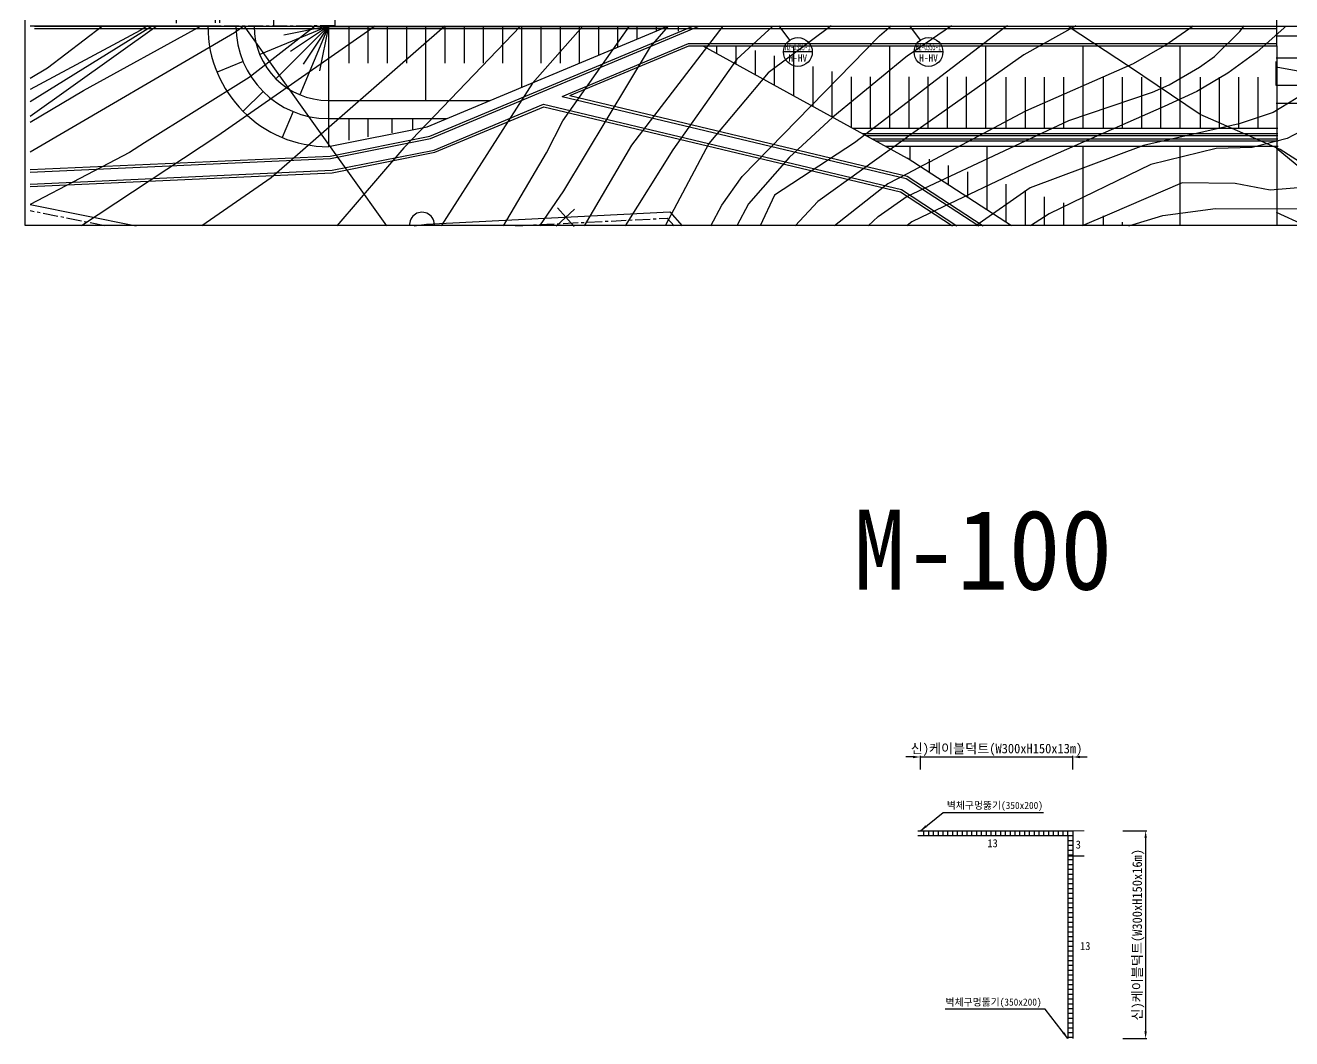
# Model space of a CAD drawing. Extents: x -212 to 226, y -69 to 145.
# Drawn here: x -0.4 to 105.1, y -69 to 15.5 of the extents above; entities that cross this region are included whole.
import ezdxf
from ezdxf.enums import TextEntityAlignment as Align

# ---------------------------------------------------------------- set-up
doc = ezdxf.new("R2010")
doc.units = 0
doc.header["$MEASUREMENT"] = 0
doc.linetypes.add('CENTER', pattern=[2, 1.25, -0.25, 0.25, -0.25])
doc.layers.get('Defpoints').update_dxf_attribs({"linetype": 'CONTINUOUS'})
for name, color, linetype in [('TT-BASE', 253, 'CONTINUOUS'), ('TT-LEAL', 1, 'CONTINUOUS'), ('TT-LEAT', 3, 'CONTINUOUS'), ('TX-PAPR', 2, 'CONTINUOUS'), ('TZ-DIMS', 1, 'CONTINUOUS'), ('TZ-LEAL', 1, 'CONTINUOUS'), ('TZ-LINE', 7, 'CONTINUOUS'), ('TZ-TEX2', 3, 'CONTINUOUS'), ('TZ-TEXT', 6, 'CONTINUOUS')]:
    doc.layers.add(name, color=color, linetype=linetype)
doc.styles.get("Standard").update_dxf_attribs({"font": 'GulimChe.ttf'})
doc.dimstyles.new('D200', dxfattribs={"dimscale": 0.2, "dimtxt": 3, "dimasz": 3, "dimexe": 0.5, "dimexo": 0.5, "dimgap": 0.5, "dimtad": 1, "dimdec": 0, "dimzin": 1, "dimdsep": 46, "dimlunit": 6, "dimtxsty": 'Standard', "dimcen": 1, "dimclrd": 1, "dimclre": 1, "dimclrt": 3, "dimadec": 0, "dimazin": 0, "dimtfac": 1, "dimtdec": 0, "dimtix": 1, "dimtmove": 2, "dimatfit": 3, "dimfxl": 0, "dimtvp": 2, "dimlwd": -1, "dimlwe": -1, "dimarcsym": 0})

# ---------------------------------------------------------------- blocks, each defined once
blk = doc.blocks.new('*D27')
at = {"layer": 'Defpoints', "color": 0, "ltscale": 2}
for p in [(86.86, -45.49), (74.16, -46.62, 512.11), (86.86, -46.62, 512.11)]:
    blk.add_point(p, dxfattribs=at)
at = {"layer": 'TZ-TEXT', "color": 1, "ltscale": 2}
for p, q in [((73.56, -45.49), (72.96, -45.49)), ((74.16, -46.52), (74.16, -45.39)), ((74.16, -45.49), (86.86, -45.49)), ((86.86, -46.52), (86.86, -45.39)), ((87.46, -45.49), (88.06, -45.49))]:
    blk.add_line(p, q, dxfattribs=at)
for points in [[(73.56, -45.39), (73.56, -45.59), (74.16, -45.49)], [(87.46, -45.39), (87.46, -45.59), (86.86, -45.49)]]:
    blk.add_solid(points, dxfattribs=at)
at = {"layer": 'TZ-TEXT', "color": 3, "ltscale": 2, "insert": (80.51, -44.89), "char_height": 0.8, "attachment_point": 5}
blk.add_mtext('{\\C6;신)케이블덕트(W300xH150x13m)}', dxfattribs=at)
blk = doc.blocks.new('*D28')
at = {"layer": 'Defpoints', "color": 0, "ltscale": 2}
for p in [(90.93, -51.64, 512.11), (90.93, -68.95, 512.11), (92.93, -68.95)]:
    blk.add_point(p, dxfattribs=at)
at = {"layer": 'TZ-TEXT', "color": 1, "ltscale": 2}
for p, q in [((91.03, -51.64), (93.03, -51.64)), ((92.93, -52.24), (92.93, -68.35)), ((91.03, -68.95), (93.03, -68.95))]:
    blk.add_line(p, q, dxfattribs=at)
for points in [[(92.83, -52.24), (93.03, -52.24), (92.93, -51.64)], [(92.83, -68.35), (93.03, -68.35), (92.93, -68.95)]]:
    blk.add_solid(points, dxfattribs=at)
at = {"layer": 'TZ-TEXT', "color": 3, "ltscale": 2, "insert": (92.33, -60.3), "char_height": 0.8, "attachment_point": 5, "rotation": 90}
blk.add_mtext('{\\C6;신)케이블덕트(W300xH150x16m)}', dxfattribs=at)

msp = doc.modelspace()

# ---------------------------------------------------------------- linework, layer by layer
at = {"layer": 'TT-BASE'}
for p, q in [((103.86, 13.75, -295.58), (103.86, 31.05, -295.58)), ((103.86, 13.74, -295.58), (103.86, 31.04, -295.58)), ((103.86, 13.74, -295.58), (103.86, 31.04, -295.58)), ((0, 15.41), (15.77, 15.41)), ((0, 7.9), (10.54, 15.41)), ((0, 9.11, -374.64), (10.17, 15.41, -374.64)), ((9.16, 15.03, -374.64), (0, 10.1, -374.64)), ((0, 4.93, -374.64), (17.02, 14.87, -374.64)), ((0.35, 15.39, -886.75), (75.2, 15.4, -1182.33)), ((0.35, 15.19, -886.75), (75.2, 15.2, -1182.33)), ((1.44, 11.93, -374.64), (6.01, 15.41, -374.64)), ((4.45, 10.03, -374.64), (14.25, 15.41, -374.64)), ((9.78, 15.41, -374.64), (9.16, 15.03, -374.64)), ((28.74, 15.39, -374.64), (15.62, 6.26, -374.64)), ((17.02, 14.87, -374.64), (17.8, 15.42, -374.64)), ((17.8, 15.42), (29.68, -1.24)), ((23.78, 15.43, -374.64), (18.25, 11.11, -374.64)), ((24.84, 15.39, -886.75), (19.12, 13.02, -886.75)), ((34.55, 15.39, -374.64), (20.08, 2.75, -374.64)), ((24.84, 15.39, -886.75), (20.46, 11.01, -886.75)), ((24.84, 15.39, -886.75), (21.12, 14.65, -886.75)), ((24.84, 15.39, -886.75), (21.68, 13.28, -886.75)), ((24.84, 15.39, -886.75), (22.47, 9.67, -886.75)), ((24.84, 15.39, -886.75), (22.73, 12.23, -886.75)), ((24.84, 15.39, -886.75), (24.1, 11.67, -886.75)), ((24.84, 15.39, -886.75), (24.84, 5.36, -886.75)), ((24.84, 15.37, -886.75), (53.07, 15.37, -886.75)), ((24.84, 15.37, -886.75), (24.84, 9.2, -886.75)), ((26.54, 15.37, -886.75), (26.54, 12.31, -886.75)), ((28.14, 15.37, -886.75), (28.14, 12.31, -886.75)), ((29.74, 15.37, -886.75), (29.74, 12.31, -886.75)), ((40.84, 15.4, -374.64), (31.13, 5.25, -374.64)), ((31.34, 15.37, -886.75), (31.34, 12.31, -886.75)), ((32.94, 15.37, -886.75), (32.94, 9.2, -886.75)), ((33.07, 6.99, -886.75), (53.07, 15.37, -886.75)), ((33.3, 6.23, -886.75), (55.14, 15.37, -886.75)), ((33.3, 6.23, -886.75), (55.14, 15.37, -886.75)), ((33.36, 6.03, -886.75), (55.65, 15.37, -886.75)), ((34.54, 15.37, -886.75), (34.54, 12.31, -886.75)), ((36.14, 15.37, -886.75), (36.14, 12.31, -886.75)), ((37.17, 15.4, -886.75), (103.86, 15.42, -886.75)), ((37.74, 15.37, -886.75), (37.74, 12.31, -886.75)), ((39.34, 15.37, -886.75), (39.34, 12.31, -886.75)), ((40.94, 15.37, -886.75), (40.94, 10.29, -886.75)), ((46.03, 15.4, -374.64), (41.86, 10.65, -374.64)), ((42.54, 15.37, -886.75), (42.54, 12.31, -886.75)), ((44.14, 15.37, -886.75), (44.14, 12.31, -886.75)), ((44.37, 7.49, -374.64), (49.92, 15.4, -374.64)), ((45.74, 15.37, -886.75), (45.74, 12.31, -886.75)), ((47.34, 15.37, -886.75), (47.34, 12.97, -886.75)), ((48.94, 15.37, -886.75), (48.94, 13.64, -886.75)), ((57.71, 15.4, -374.64), (50.09, 5.47, -374.64)), ((50.26, 15.4, -886.75), (74.8, 15.41, -886.75)), ((50.54, 15.37, -886.75), (50.54, 14.31, -886.75)), ((53.16, 15.4, -374.64), (51.65, 13.67, -374.64)), ((52.14, 15.37, -886.75), (52.14, 14.98, -886.75)), ((53.99, 15.37, -886.75), (53.99, 14.98, -886.75)), ((55.14, 15.37, -886.75), (103.86, 15.4, -1182.33)), ((61.88, 15.4, -374.64), (58.88, 12.64, -374.64)), ((66.74, 15.41, -374.64), (61.49, 11.51, -374.64)), ((70.75, 14.58, -374.64), (71.74, 15.41, -374.64)), ((81.19, 15.27, -374.64), (75.04, 10.55, -374.64)), ((76.76, 15.41, -374.64), (75.1, 14.28, -374.64)), ((75.2, 15.4, -1182.33), (103.86, 15.4, -1182.33)), ((75.2, 15.2, -1182.33), (103.86, 15.2, -1182.33)), ((81.41, 15.41, -374.64), (81.19, 15.27, -374.64)), ((87.11, 15.41, -374.64), (82.78, 12.99, -374.64)), ((86.55, 15.31, -374.64), (86.5, 15.41, -374.64)), ((91.5, 12.06, -374.64), (86.55, 15.31, -374.64)), ((94.53, 13.77, -374.64), (96.89, 15.42, -374.64)), ((98.66, 12.85, -374.64), (100.78, 14.95, -374.64)), ((100.78, 14.95, -374.64), (101.14, 15.42, -374.64)), ((104.45, 15.23, -374.64), (102.21, 13.25, -374.64)), ((103.86, 15.39, -295.58), (158.04, 15.39, -295.58)), ((104.61, 15.39, -374.64), (104.45, 15.23, -374.64)), ((44.33, 9.54, -886.75), (54.84, 13.95, -886.75)), ((44.97, 9.6, -886.75), (54.88, 13.75, -886.75)), ((44.97, 9.6, -886.75), (54.88, 13.75, -886.75)), ((54.84, 13.95, -886.75), (75.08, 13.95, -1182.33)), ((54.88, 13.75, -886.75), (75.08, 13.75, -1182.33)), ((54.88, 13.75, -886.75), (74.76, 13.75, -886.75)), ((56.03, 13.75, -886.75), (73.07, 4.39, -886.75)), ((57.19, 13.75, -886.75), (57.19, 13.11, -886.75)), ((58.79, 13.75, -886.75), (58.79, 12.23, -886.75)), ((59.31, 2.87, -374.64), (70.75, 14.58, -374.64)), ((63.59, 13.75, -886.75), (63.59, 9.59, -886.75)), ((71.59, 13.75, -886.75), (71.59, 6.89, -886.75)), ((75.1, 14.27, -374.64), (73.07, 12.9, -374.64)), ((75.08, 13.95, -1182.33), (103.86, 13.95, -1182.33)), ((75.08, 13.75, -1182.33), (103.86, 13.75, -1182.33)), ((75.08, 13.75, -1182.33), (103.86, 13.75, -1182.33)), ((79.59, 13.75, -886.75), (79.59, 6.89, -886.75)), ((87.69, 13.75, -886.75), (87.69, 6.89, -886.75)), ((91.93, 12.28, -374.64), (94.53, 13.77, -374.64)), ((95.78, 13.75, -886.75), (95.78, 6.89, -886.75)), ((133.07, 14.56, -886.75), (103.82, 14.55, -886.75)), ((103.86, 13.74, -295.58), (103.87, -1.24, -524.01)), ((51.65, 13.67, -374.64), (44.43, 1.68, -374.64)), ((60.39, 13.36, -886.75), (60.39, 11.35, -886.75)), ((61.99, 12.92, -886.75), (61.99, 10.47, -886.75)), ((72.94, 12.81, -374.64), (66.88, 7.82, -374.64)), ((73.07, 12.9, -374.64), (72.94, 12.81, -374.64)), ((82.78, 12.99, -374.64), (75, 7.5, -374.64)), ((97.42, 11.96, -374.64), (98.66, 12.85, -374.64)), ((102.21, 13.25, -374.64), (99.78, 11.48, -374.64)), ((118.07, 12.73, -1182.33), (103.82, 12.73, -1182.33)), ((0, 11.06, -374.64), (1.44, 11.93, -374.64)), ((17.73, 12.45, -886.75), (15.57, 11.55, -886.75)), ((58.88, 12.64, -374.64), (53.54, 5.08, -374.64)), ((65.19, 12.04, -886.75), (65.19, 8.72, -886.75)), ((82.95, 8.33, -374.64), (91.93, 12.28, -374.64)), ((97.47, 8.02, -374.64), (91.5, 12.06, -374.64)), ((94.88, 10.51, -374.64), (97.42, 11.96, -374.64)), ((103.82, 12.01, -1182.33), (108.07, 11.21, -1182.33)), ((18.25, 11.11, -374.64), (9.51, 5.66, -374.64)), ((41.86, 10.65, -374.64), (34.24, -1.24, -374.64)), ((61.49, 11.51, -374.64), (56.53, 5.61, -374.64)), ((66.79, 11.6, -886.75), (66.79, 7.84, -886.75)), ((68.39, 11.17, -886.75), (68.39, 6.96, -886.75)), ((69.99, 11.16, -886.75), (69.99, 6.89, -886.75)), ((75.04, 10.55, -374.64), (73.07, 9.04, -374.64)), ((73.19, 11.16, -886.75), (73.19, 6.89, -886.75)), ((74.79, 11.16, -886.75), (74.79, 6.89, -886.75)), ((76.39, 11.16, -886.75), (76.39, 6.89, -886.75)), ((77.99, 11.16, -886.75), (77.99, 6.89, -886.75)), ((81.29, 11.15, -886.75), (81.29, 6.89, -886.75)), ((82.89, 11.15, -886.75), (82.89, 6.89, -886.75)), ((84.49, 11.15, -886.75), (84.49, 6.89, -886.75)), ((86.09, 11.15, -886.75), (86.09, 6.89, -886.75)), ((89.38, 11.15, -886.75), (89.38, 6.89, -886.75)), ((90.98, 11.14, -886.75), (90.98, 6.89, -886.75)), ((92.58, 11.14, -886.75), (92.58, 6.89, -886.75)), ((94.18, 11.14, -886.75), (94.18, 6.89, -886.75)), ((99.78, 11.48, -374.64), (97.19, 9.96, -374.64)), ((97.47, 11.14, -886.75), (97.47, 6.89, -886.75)), ((99.07, 11.14, -886.75), (99.07, 6.89, -886.75)), ((100.67, 11.13, -886.75), (100.67, 6.89, -886.75)), ((102.27, 11.13, -886.75), (102.27, 6.89, -886.75)), ((0, 7.38, -374.64), (4.45, 10.03, -374.64)), ((19.4, 9.95, -886.75), (17.75, 8.3, -886.75)), ((44.33, 9.54, -886.75), (72.99, 2.71, -886.75)), ((44.97, 9.6, -886.75), (73.07, 2.89, -886.75)), ((44.97, 9.6, -886.75), (73.07, 2.89, -886.75)), ((86.52, 7.52, -374.64), (93.5, 9.9, -374.64)), ((93.5, 9.9, -374.64), (94.88, 10.51, -374.64)), ((97.19, 9.96, -374.64), (94.48, 8.7, -374.64)), ((106.12, 9.76, -374.64), (103.57, 8.19, -374.64)), ((24.84, 9.19, -886.75), (38.32, 9.19, -886.75)), ((33.65, 5.07, -886.75), (42.76, 8.89, -886.75)), ((33.71, 4.88, -886.75), (42.78, 8.68, -886.75)), ((33.71, 4.88, -886.75), (42.78, 8.68, -886.75)), ((42.76, 8.89, -886.75), (72.59, 1.78, -886.75)), ((42.78, 8.68, -886.75), (72.51, 1.59, -886.75)), ((42.78, 8.68, -886.75), (72.51, 1.59, -886.75)), ((73.07, 9.04, -374.64), (68.67, 5.67, -374.64)), ((94.48, 8.7, -374.64), (83.32, 3.79, -374.64)), ((21.9, 8.28, -886.75), (21, 6.12, -886.75)), ((24.84, 7.69, -886.75), (34.74, 7.69, -886.75)), ((24.84, 7.69, -886.75), (24.84, 5.36, -886.48)), ((26.54, 7.7, -886.75), (26.54, 5.9, -886.75)), ((28.14, 7.7, -886.75), (28.14, 6.17, -886.75)), ((30.14, 7.7, -886.75), (30.14, 6.5, -886.75)), ((31.84, 7.7, -886.75), (31.84, 6.79, -886.75)), ((43.01, 4.85, -374.64), (44.37, 7.49, -374.64)), ((66.88, 7.82, -374.64), (63.24, 4.45, -374.64)), ((75, 7.5, -374.64), (73.07, 6.14, -374.64)), ((74.92, 2.1, -374.64), (86.52, 7.52, -374.64)), ((74.95, 4.09, -374.64), (82.95, 8.33, -374.64)), ((104.14, 5.12, -374.64), (97.47, 8.02, -374.64)), ((103.57, 8.19, -374.64), (100.73, 7.25, -374.64)), ((107.36, 7.41, -374.64), (104.71, 6.03, -374.64)), ((24.84, 5.36, -886.75), (33.07, 6.99, -886.75)), ((68.51, 6.89, -1347.91), (103.95, 6.89, -1347.91)), ((69.33, 6.44, -1347.91), (103.95, 6.44, -1347.91)), ((100.73, 7.25, -374.64), (92.75, 5.44, -374.64)), ((15.62, 6.26, -374.64), (4.26, -1.24, -374.64)), ((9.51, 5.66, -374.64), (8.28, 4.86, -374.64)), ((25, 4.57, -886.75), (33.3, 6.23, -886.75)), ((25, 4.57, -886.75), (33.3, 6.23, -886.75)), ((25.02, 4.37, -886.75), (33.36, 6.03, -886.75)), ((50.09, 5.47, -374.64), (46.16, -1.24, -374.64)), ((56.53, 5.61, -374.64), (52.9, -1.24, -374.64)), ((68.67, 5.67, -374.64), (62.02, 1.31, -374.64)), ((72.89, 6.01, -374.64), (65.63, 0.78, -374.64)), ((69.61, 6.29, -1347.91), (103.95, 6.29, -1347.91)), ((70.15, 5.99, -1347.91), (103.95, 5.99, -1347.91)), ((70.43, 5.84, -1347.91), (103.96, 5.84, -1347.91)), ((71.25, 5.39, -1347.91), (103.96, 5.39, -1347.91)), ((73.07, 6.14, -374.64), (72.89, 6.01, -374.64)), ((73.29, 5.39, -591.17), (73.29, 4.25, -591.17)), ((79.69, 5.39, -591.17), (79.69, 0.09, -591.17)), ((92.75, 5.44, -374.64), (83.31, 1.91, -374.64)), ((87.69, 5.39, -591.17), (87.69, -1.24, -591.17)), ((95.78, 5.39, -591.17), (95.78, -1.24, -591.17)), ((101.81, 5.29, -374.64), (98.82, 5.21, -374.64)), ((104.71, 6.03, -374.64), (101.81, 5.29, -374.64)), ((8.28, 4.86, -374.64), (0, 0.52, -374.64)), ((0, 3.44, -886.75), (25, 4.57, -886.75)), ((0, 3.44, -886.75), (25, 4.57, -886.75)), ((0, 3.24, -886.75), (25.02, 4.37, -886.75)), ((25.15, 3.38, -886.75), (33.65, 5.07, -886.75)), ((25.17, 3.18, -886.75), (33.71, 4.88, -886.75)), ((25.17, 3.18, -886.75), (33.71, 4.88, -886.75)), ((31.13, 5.25, -374.64), (25.55, -1.24, -374.64)), ((39.44, -1.24, -374.64), (43.01, 4.85, -374.64)), ((53.54, 5.08, -374.64), (49.57, -1.24, -374.64)), ((63.24, 4.45, -374.64), (59.83, 0.58, -374.64)), ((81.75, -1.24, -886.75), (73.07, 4.39, -886.75)), ((74.89, 4.3, -591.17), (74.89, 3.21, -591.17)), ((98.82, 5.21, -374.64), (93.37, 3.86, -374.64)), ((108.62, 2.24, -374.64), (104.14, 5.12, -374.64)), ((0, 2.24, -886.75), (25.15, 3.38, -886.75)), ((0, 2.04, -886.75), (25.17, 3.18, -886.75)), ((0, 2.04, -886.75), (25.17, 3.18, -886.75)), ((74.95, 4.09, -374.64), (73.07, 3.1, -374.64)), ((83.32, 3.79, -374.64), (74.89, -0.22, -374.64)), ((76.49, 3.78, -591.17), (76.49, 2.17, -591.17)), ((78.09, 3.26, -591.17), (78.09, 1.13, -591.17)), ((93.37, 3.86, -374.64), (84.89, -0.24, -374.64)), ((20.08, 2.75, -374.64), (14.31, -1.24, -374.64)), ((57.62, 0.48, -374.64), (59.31, 2.87, -374.64)), ((71.46, 2.25, -374.64), (67.01, -1.24, -374.64)), ((73.07, 3.1, -374.64), (71.46, 2.25, -374.64)), ((72.99, 2.71, -886.75), (79.02, -1.24, -886.75)), ((73.07, 2.89, -886.75), (79.39, -1.24, -886.75)), ((73.07, 2.89, -886.75), (79.39, -1.24, -886.75)), ((81.29, 2.22, -591.17), (81.29, -0.95, -591.17)), ((95.97, 2.35, -374.64), (89.92, -0.28, -374.64)), ((100.39, 2.29, -374.64), (95.97, 2.35, -374.64)), ((103.32, 1.72, -374.64), (100.39, 2.29, -374.64)), ((44.43, 1.68, -374.64), (42.43, -1.24, -374.64)), ((62.02, 1.31, -374.64), (60.81, -1.24, -374.64)), ((70.64, -0.46, -374.64), (73.07, 1.22, -374.64)), ((72.51, 1.59, -886.75), (76.83, -1.24, -886.75)), ((72.51, 1.59, -886.75), (76.83, -1.24, -886.75)), ((72.59, 1.78, -886.75), (77.2, -1.24, -886.75)), ((73.07, 1.22, -374.64), (73.1, 1.24, -374.64)), ((73.1, 1.24, -374.64), (74.92, 2.09, -374.64)), ((83.31, 1.91, -374.64), (78.79, -1.24, -374.64)), ((82.89, 1.7, -591.17), (82.89, -1.24, -591.17)), ((84.49, 1.18, -591.17), (84.49, -1.24, -591.17)), ((106.3, 1.98, -374.64), (103.32, 1.72, -374.64)), ((56.71, -1.24, -374.64), (57.62, 0.48, -374.64)), ((59.83, 0.58, -374.64), (58.86, -1.24, -374.64)), ((65.63, 0.78, -374.64), (63.73, -1.24, -374.64)), ((86.09, 0.66, -591.17), (86.09, -1.24, -591.17)), ((94.37, -0.39, -374.64), (98.74, 0.19, -374.64)), ((98.74, 0.19, -374.64), (107.66, 0.16, -374.64)), ((69.82, -1.24, -374.64), (70.64, -0.46, -374.64)), ((73.44, -0.92, -374.64), (73.07, -1.21, -374.64)), ((74.89, -0.23, -374.64), (73.44, -0.92, -374.64)), ((84.89, -0.24, -374.64), (83.35, -1.24, -374.64)), ((89.92, -0.28, -374.64), (87.65, -1.24, -374.64)), ((89.38, -0.41, -591.17), (89.38, -1.24, -591.17)), ((90.98, -0.93, -591.17), (90.98, -1.24, -591.17)), ((91.52, -1.24, -374.64), (94.37, -0.39, -374.64)), ((73.07, -1.21, -374.64), (73.03, -1.24, -374.64))]:
    msp.add_line(p, q, dxfattribs=at)
at = {"layer": 'TT-BASE', "linetype": 'CENTER'}
for p, q in [((12.13, 29.39), (12.17, 15.39)), ((15.38, 29.41), (15.42, 15.41)), ((15.73, 29.41), (15.77, 15.41)), ((20.27, 16.22), (20.27, 15.42)), ((25.37, 15.94), (25.37, 15.44)), ((12.17, 15.4), (25.37, 15.44)), ((6.22, -1.24), (0, 0)), ((40.42, -1.24), (53.06, -0.61)), ((53.06, -0.61), (53.64, -1.24))]:
    msp.add_line(p, q, dxfattribs=at)
at = {"layer": 'TT-BASE', "linetype": 'Continuous'}
for p, q in [((103.82, 10.45, -1182.33), (103.82, 12.45, -1182.33)), ((109.5, 10.45, -1182.33), (103.82, 10.45, -1182.33)), ((112.31, 8.94, -1182.33), (103.82, 8.95, -1182.33)), ((107.69, 2, -1182.33), (103.82, 5.24, -1182.33)), ((0, 0.52), (8.82, -1.24)), ((43.81, -1.27), (45.35, 0.14)), ((43.93, 0.26), (45.32, -1.31)), ((33.02, -1.11), (53.28, -0.09)), ((53.28, -0.09), (54.32, -1.24)), ((103.82, -0.1, -1182.33), (106.11, -1.17, -1182.33)), ((31.98, -1.24), (33.02, -1.11))]:
    msp.add_line(p, q, dxfattribs=at)
at = {"layer": 'TT-BASE'}
for centre, radius, start, end in [((24.84, 15.39, -886.75), 10.04, 180, 270), ((24.84, 15.39, -886.75), 7.7, 180, 270), ((24.84, 15.39, -886.75), 6.19, 180, 270), ((32.64, -1.15), 1.04, 354.8929, 185.1071)]:
    msp.add_arc(centre, radius, start, end, dxfattribs=at)
at = {"layer": 'TT-LEAL'}
for p, q in [((62.38, 15.42, 512.11), (63.26, 14.22, 512.11)), ((73.26, 15.42), (74.15, 14.22)), ((65.16, 13.24, 512.11), (62.76, 13.24, 512.11)), ((76.04, 13.24), (73.64, 13.24))]:
    msp.add_line(p, q, dxfattribs=at)
for centre in [(63.96, 13.24, 512.11), (74.84, 13.24)]:
    msp.add_circle(centre, 1.2, dxfattribs=at)
at = {"layer": 'TX-PAPR'}
msp.add_lwpolyline([(-0.41, 101.99), (158.79, 101.99), (158.79, -1.21), (-0.41, -1.21)], close=True, dxfattribs=at)
at = {"layer": 'TZ-LEAL', "elevation": 512.11}
for points in [[(76.07, -50.11), (84.41, -50.11)], [(84.56, -66.5), (76.22, -66.5)]]:
    msp.add_lwpolyline(points, dxfattribs=at)
at = {"layer": 'TZ-LINE', "elevation": 512.11}
for points in [[(73.96, -51.64), (86.86, -51.64), (86.86, -54.54), (86.86, -68.95)], [(74.46, -52.04), (74.46, -51.64)], [(74.86, -52.04), (74.86, -51.64)], [(75.26, -52.04), (75.26, -51.64)], [(75.66, -52.04), (75.66, -51.64)], [(76.06, -52.04), (76.06, -51.64)], [(76.46, -52.04), (76.46, -51.64)], [(76.86, -52.04), (76.86, -51.64)], [(77.26, -52.04), (77.26, -51.64)], [(77.66, -52.04), (77.66, -51.64)], [(78.06, -52.04), (78.06, -51.64)], [(78.46, -52.04), (78.46, -51.64)], [(78.86, -52.04), (78.86, -51.64)], [(79.26, -52.04), (79.26, -51.64)], [(79.66, -52.04), (79.66, -51.64)], [(80.06, -52.04), (80.06, -51.64)], [(80.46, -52.04), (80.46, -51.64)], [(80.86, -52.04), (80.86, -51.64)], [(81.26, -52.04), (81.26, -51.64)], [(81.66, -52.04), (81.66, -51.64)], [(82.06, -52.04), (82.06, -51.64)], [(82.46, -52.04), (82.46, -51.64)], [(82.86, -52.04), (82.86, -51.64)], [(83.26, -52.04), (83.26, -51.64)], [(83.66, -52.04), (83.66, -51.64)], [(84.06, -52.04), (84.06, -51.64)], [(84.46, -52.04), (84.46, -51.64)], [(84.86, -52.04), (84.86, -51.64)], [(85.26, -52.04), (85.26, -51.64)], [(85.66, -52.04), (85.66, -51.64)], [(86.06, -52.04), (86.06, -51.64)], [(86.46, -52.04), (86.46, -51.64)], [(73.96, -52.04), (86.46, -52.04), (86.46, -54.54), (86.46, -68.95)], [(86.46, -52.04), (86.86, -52.04)], [(86.46, -52.44), (86.86, -52.44)], [(86.46, -52.84), (86.86, -52.84)], [(86.46, -53.24), (86.86, -53.24)], [(86.46, -53.64), (86.86, -53.64)], [(86.46, -54.04), (86.86, -54.04)], [(86.46, -54.44), (86.86, -54.44)], [(86.46, -54.84), (86.86, -54.84)], [(86.46, -55.24), (86.86, -55.24)], [(86.46, -55.64), (86.86, -55.64)], [(86.46, -56.04), (86.86, -56.04)], [(86.46, -56.44), (86.86, -56.44)], [(86.46, -56.84), (86.86, -56.84)], [(86.46, -57.24), (86.86, -57.24)], [(86.46, -57.64), (86.86, -57.64)], [(86.46, -58.04), (86.86, -58.04)], [(86.46, -58.44), (86.86, -58.44)], [(86.46, -58.84), (86.86, -58.84)], [(86.46, -59.24), (86.86, -59.24)], [(86.46, -59.64), (86.86, -59.64)], [(86.46, -60.04), (86.86, -60.04)], [(86.46, -60.44), (86.86, -60.44)], [(86.46, -60.84), (86.86, -60.84)], [(86.46, -61.24), (86.86, -61.24)], [(86.46, -61.64), (86.86, -61.64)], [(86.46, -62.04), (86.86, -62.04)], [(86.46, -62.44), (86.86, -62.44)], [(86.46, -62.84), (86.86, -62.84)], [(86.46, -63.24), (86.86, -63.24)], [(86.46, -63.64), (86.86, -63.64)], [(86.46, -64.04), (86.86, -64.04)], [(86.46, -64.44), (86.86, -64.44)], [(86.46, -64.84), (86.86, -64.84)], [(86.46, -65.24), (86.86, -65.24)], [(86.46, -65.64), (86.86, -65.64)], [(86.46, -66.04), (86.86, -66.04)], [(86.46, -66.44), (86.86, -66.44)], [(86.46, -66.84), (86.86, -66.84)], [(86.46, -67.24), (86.86, -67.24)], [(86.46, -67.64), (86.86, -67.64)], [(86.46, -68.04), (86.86, -68.04)], [(86.46, -68.44), (86.86, -68.44)], [(86.46, -68.84), (86.86, -68.84)]]:
    msp.add_lwpolyline(points, dxfattribs=at)
at = {"layer": 'TZ-LINE', "ltscale": 2, "const_width": 0.1, "elevation": 512.11}
for points in [[(86.86, -51.64), (87.82, -51.64)], [(86.46, -53.73), (87.82, -53.73)]]:
    msp.add_lwpolyline(points, dxfattribs=at)

# ---------------------------------------------------------------- texts
at = {"layer": 'TT-LEAT', "width": 0.5}
for p in [(63.95, 13.67, 512.11), (74.84, 13.67)]:
    msp.add_text('H2-U355-1', height=0.6, dxfattribs=at).set_placement(p, align=Align.MIDDLE)
at = {"layer": 'TT-LEAT'}
for p in [(63.95, 12.74, 512.11), (74.84, 12.74)]:
    msp.add_text('H-HV', height=0.6, dxfattribs=at).set_placement(p, align=Align.MIDDLE)
at = {"layer": 'TZ-DIMS'}
for s, p in [('13', (80.18, -52.68, 170.7)), ('3', (87.32, -52.79, 170.7)), ('13', (87.9, -61.24, 170.7))]:
    msp.add_text(s, height=0.667, dxfattribs=at).set_placement(p, align=Align.MIDDLE)
at = {"layer": 'TZ-TEX2'}
msp.add_text('M-100', height=6.667, dxfattribs=at).set_placement((79.37, -28.27), align=Align.MIDDLE)
at = {"layer": 'TZ-TEXT'}
for rotation, p in [(359.9482, (80.37, -49.55)), (0.0518, (80.26, -65.94))]:
    msp.add_text('벽체구멍뚫기(350x200)', height=0.6, rotation=rotation, dxfattribs=at).set_placement(p, align=Align.MIDDLE)

# ---------------------------------------------------------------- dimensions: what is measured, and where the dimension line sits
at = {"layer": 'TZ-TEXT', "ltscale": 2}
dim = msp.add_linear_dim(base=(86.86, -45.49), p1=(74.16, -46.62, 512.11), p2=(86.86, -46.62, 512.11), text='{\\C6;신)케이블덕트(W300xH150x13m)}', dimstyle='D200', override={"dimtxt": 4}, dxfattribs=at)
dim.commit()
dim.dimension.update_dxf_attribs({"geometry": '*D27', "text_midpoint": (80.51, -44.89)})
dim = msp.add_linear_dim(base=(92.93, -68.95), p1=(90.93, -51.64, 512.11), p2=(90.93, -68.95, 512.11), angle=90, text='{\\C6;신)케이블덕트(W300xH150x16m)}', dimstyle='D200', override={"dimtxt": 4}, dxfattribs=at)
dim.commit()
dim.dimension.update_dxf_attribs({"geometry": '*D28', "text_midpoint": (92.33, -60.3)})

# ---------------------------------------------------------------- leaders
at = {"layer": 'TZ-LEAL'}
for points in [[(74.16, -51.64, 512.11), (76.07, -50.11, 512.11)], [(86.46, -68.95, 512.11), (84.56, -66.5, 512.11)]]:
    msp.add_leader(points, dimstyle='D200', dxfattribs=at)

doc.saveas('drawing.dxf')
